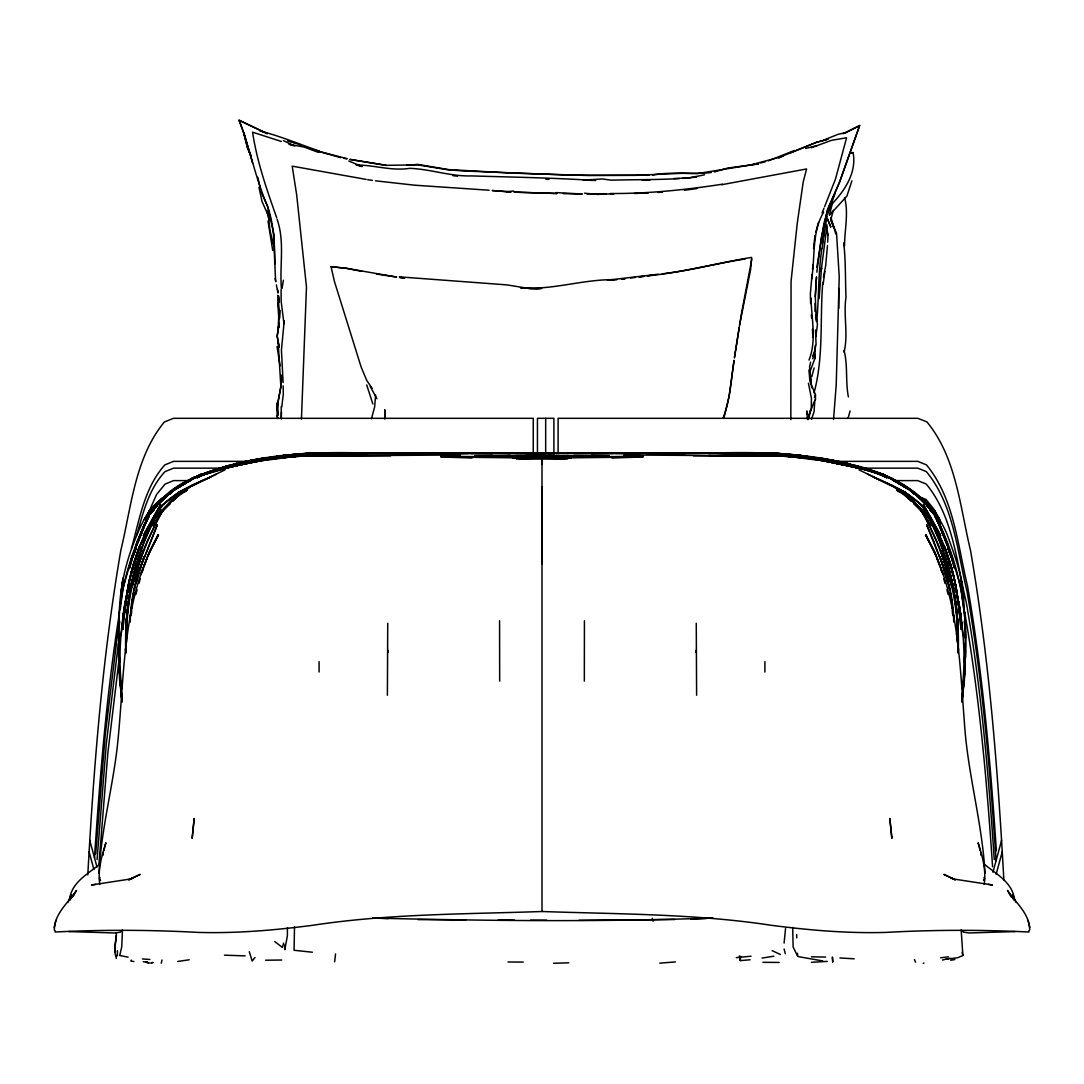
<?xml version="1.0" encoding="UTF-8"?>
<svg xmlns="http://www.w3.org/2000/svg" width="1084" height="1084" viewBox="0 0 1084 1084"><rect width="100%" height="100%" fill="white"/><g stroke="black" fill="none" stroke-linecap="round" stroke-linejoin="round"><path stroke-width="1.5" d="M542 487.204L542 563.924M471.974 457.976L440.863 456.987L542 458.139L542 911.509C465.415 914.178 388.343 913.704 312.273 925.357C274.306 930.235 236.027 933.554 197.722 932.389C150.229 929.828 102.573 929.598 55.149 932.01L54.972 930.519M792.702 927.416L793.109 946.969L797.689 956.291L797.499 953.256M121.95 701.985L118.847 661.47L118.942 617.853M794.03 456.933L785.886 456.066C816.659 458.898 847.783 462.448 877.051 472.814C858.243 465.659 838.582 460.89 818.474 459.508C863.65 466.757 918.012 478.41 939.421 523.87C959.665 566.824 968.5 614.181 965.153 661.47M118.617 638.205C117.031 594.615 131.029 552.013 149.877 513.22C176.421 476.323 223.263 466.283 265.526 459.508C245.418 460.89 225.757 465.659 206.949 472.814L230.675 465.51L265.526 459.508M764.898 672.026L764.925 661.606M965.383 626.972L965.41 638.219L964.909 614.804M117.397 955.803L117.424 950.736M965.356 657.256L965.316 643.598M965.356 657.256L965.397 649.953M126.421 621.173L130.717 586.363L139.375 554.845C128.495 586.444 124.674 620.034 125.758 653.327M287.436 927.606L287.368 935.831L284.835 949.679L284.658 944.923M822.783 282.341C819.789 319.116 823.84 357.07 813.989 392.95M294.509 926.712L294.076 950.275L312.395 952.226M387.733 623.273L387.394 695.237M584.425 620.793L584.33 681.145M118.644 657.256L118.684 643.598M126.449 642.568L127.14 622.27L126.516 637.541M499.67 681.145L499.575 620.793M806.753 414.224L806.808 410.944L807.444 419.508M811.239 410.416L811.428 398.275L808.434 383.275M964.99 659.763L964.218 678.665M984.99 873.148C982.239 822.011 967.24 772.174 964.299 720.955C959.299 658.083 958.202 590.943 925.465 535.008L934.828 552.298L939.909 565.902L936.861 558.26M696.267 623.273L696.606 695.237M814.951 311.447L815.1 303.303M958.242 653.327C959.326 620.034 955.505 586.444 944.625 554.845L953.283 586.363L957.579 621.173M965.302 646.904L965.329 634.357M965.37 656.782L964.394 680.278L962.009 700.142M833.352 210.364L830.791 219.578L836.536 233.195L839.233 276.745L836.211 384.915L833.528 419.44M811.035 298.114C811.415 318.52 816.808 340.661 809.016 360.051M958.026 652.433L957.7 626.606M130.283 622.081C130.324 599.615 135.947 577.636 143.955 556.783L136.665 582M279.713 310.39L279.455 318.506L279.74 310.363M118.901 625.753L119.335 612.338L119.159 622.081C118.779 594.425 124.118 566.905 134.416 541.255C140.432 525.347 147.925 508.992 161.922 498.545L144.362 519.426L149.524 510.686L161.936 498.545M815.276 345.444L814.802 358.696L809.707 372.354M278.791 327.531L278.452 299.13M965.112 658.544L964.259 674.939M790.832 419.63L791.063 281.339L797.228 223.426L803.244 181.773L806.591 168.955L721.619 184.727M126.3 626.606L125.974 652.433M281.163 418.654L281.433 411.974M816.455 277.125L815.331 296.799L816.225 321.067M965.194 661.497L962.05 701.985M122.506 626.769L123.142 613.273L122.384 626.105L125.337 601.173C120.554 630.021 117.993 659.519 121.923 688.638M125.785 634.045L126.543 618.788L125.92 630.671M827.499 245.472L825.669 265.729L823.434 277.341M827.661 242.098L828 235.336L826.591 226.597M118.671 634.357L118.698 646.904M87.79 874.937C93.793 766.252 102.357 657.446 120.893 550.089C131.367 506.77 135.012 457.597 164.348 421.988L173.44 418.316L533.26 418.316L533.26 453.613M94.552 858.04L94.958 850.791C100.297 772.147 106.788 693.475 119.023 615.577M1029.664 930.072C1029.773 915.411 1018.133 904.368 1009.489 893.772L1014.434 900.059L1007.47 890.411L1011.521 897.091M120.27 609.547L122.939 588.775M965.261 648.435L964.218 662.405M129.226 595.265L126.476 621.647L127.356 609.845L126.489 620.847L127.316 612.514M126.476 621.647C129.375 582.514 139.497 542.501 160.73 509.29L149.05 526.892L142.261 541.458L153.562 518.355C135.866 548.084 126.462 582.393 124.132 616.85L128.346 585.157L127.749 587.948C131.923 566.011 138.738 544.317 150.066 524.981M277.911 331.812L278.805 317.327L278.06 302.856M301.447 419.142L306.474 286.935L296.677 194.917L292.219 166.15L366.175 179.416M99.498 878.907L100.46 880.384L99.498 878.907L99.931 877.362M816.509 277.138L815.222 296.786M816.835 272.219L821.198 238.304L827.607 209.239L839.612 182.126L859.693 125.595L843.04 133.684M814.87 399.996L814.057 411.663L811.523 419.237M964.706 673.516L962.036 701.958M95.704 853.894L105.202 735.182L117.926 630.766M97.072 859.612L106.395 742.974L118.373 643.611M98.888 865.059L107.885 752.689L119.159 658.828M131.476 613.91L131.733 610.834M821.916 248.48C818.149 272.531 819.016 297.233 816.767 321.176M375.606 395.186L374.644 406.866L371.46 418.776M844.517 246.095C844.531 229.93 848.799 213.182 844.571 197.627M812.079 274.306L810.358 293.805L810.615 303.547M127.113 622.406C129.064 581.905 143.901 542.718 164.402 508.247L153.074 526.106C160.337 510.835 172.776 498.748 187.193 490.198L184.402 492.068M812.526 269.482L812.959 264.659M962.077 688.638C966.007 659.519 963.446 630.021 958.663 601.173L960.763 615.644M984.204 884.395C986.332 870.289 982.416 856.116 978.107 842.783L980.248 850.818M127.655 609.181L130.717 586.363L136.476 563.49L130.148 590.021L135.771 566.58L144.308 541.702L154.145 518.653L174.551 497.827L192.966 484.846L210.797 476.919C188.033 486.851 161.814 497.651 151.069 521.973L163.034 504.534L179.199 492.014L192.966 484.846L171.8 500.063L154.145 518.653L149.05 526.892L153.562 518.355M784.098 943.08L785.548 928.527M120.974 635.63L125.785 599.357L122.655 619.33M962.849 691.944L962.118 698.597M963.202 688.625L963.879 681.985M147.139 558.26L144.118 565.889L149.172 552.298L158.535 535.008C122.912 596.186 124.755 669.587 118.183 737.892C114.064 783.271 101.164 827.634 99.01 873.148M813.556 248.575L814.965 235.445M819.084 298.642L821.536 267.87L821.116 271.027L827.078 224.849M750.128 959.774L740.236 960.614L740.711 956.237M119.199 626.064L119.741 621.362M284.252 320.607L281.433 350.037L283.114 382.544M963.093 687.351L963.757 681.457M127.519 608.395L128.359 601.173M962.28 694.532L962.592 691.863M984.502 878.907L983.54 880.384L984.516 879.07L984.069 877.362M122.465 930.004L121.747 946.779L119.728 955.532L128.102 957.131M334.631 961.833L335.552 953.947M822.214 248.128L823.935 233.602M281.759 407.015L283.317 394.061L283.168 385.836M122.641 580.455L121.069 593.26L123.115 577.894M133.522 596.295L133.915 593.07M128.481 585.685L123.915 615.455L123.034 629.248L123.915 615.455L128.346 585.157M734.085 360.294C730.955 379.739 730.453 399.942 722.906 418.37M734.478 357.192L741.415 313.913L751.808 259.076M125.825 600.292L123.874 615.4L129.416 579.94L137.37 552.962L130.934 573.057M125.446 649.939L125.907 646.349M102.953 855.384L103.332 852.417M815.805 336.799L817.458 324.428L815.574 314.685M123.237 615.644L124.917 603.07M125.134 606.62L126.963 593.138L125.839 600.59M734.004 361.053L729.125 395.958L723.882 418.221M734.424 358.005L739.193 327.612M823.135 284.306L824.883 271.447M116.435 933.134L114.701 951.766L115.785 956.196M116.476 935.343L114.769 946.82L115.405 951.766M822.295 243.561L827.241 215.892M816.848 267.274L823.908 223.738L827.837 209.375L839.544 182.058L859.626 125.5L845.994 132.641M128.454 587.352L124.552 608.192L128.115 588.219M739.613 324.821L750.629 269.55L751.632 257.409C721.727 262.125 692.459 270.485 662.283 273.818M282.03 288.371L283.371 280.309M132.79 598.07L130.473 616.118L132.695 598.246M133.305 595.035L133.806 592L133.251 595.143M126.205 598.639L133.278 564.683L140.554 546.702M127.56 590.319L127.98 587.989M695.779 652.419L695.793 650.332M125.202 604.289L128.468 585.78M811.645 279.13C815.29 256.718 811.55 232.789 823.637 212.152M844.097 352.151C848.447 333.98 843.257 315.498 845.994 297.07C845.208 279.062 845.832 260.688 843.691 242.952M126.259 597.853L128.373 586.878M810.615 362.137L809.599 366.866L811.659 387.815M54.336 930.072C54.227 915.411 65.867 904.368 74.511 893.772L69.566 900.059L76.53 890.411L72.479 897.091M54.2 927.579L55.907 920.357M812.783 358.763L816.062 344.509L815.52 329.997M161.245 963.229L162.017 960.018M808.407 419.508L810.724 410.077M129.267 567.948L131.963 557.149L135.839 547.23M132.37 586.742L136.923 568.721L143.332 550.496L135.053 576.295L141.394 556.255M129.104 568.368L131.963 557.149L136.069 548.07M134.646 579.886L135.866 575.103M136.679 571.905L138.305 565.509M131.408 548.518C139.47 519.846 144.24 487.746 164.876 464.887L173.575 461.364L247.87 461.364M123.224 587.433L131.963 557.149L136.056 548.287M136.774 535.103C142.952 512.867 148.847 488.992 164.971 471.648L173.589 468.152L220.879 468.152M133.129 583.571L136.923 568.721L147.492 541.417L160.852 512.867L170.445 503.586M829.355 215.215L832.39 203.345M103.752 850.818L105.893 842.783C101.584 856.116 97.668 870.289 99.796 884.395M815.832 232.179L818.447 222.383M811.781 376.636L814.111 367.937M992.944 872.227L1001.616 840.236M996.142 874.287L1002.266 851.699M848.027 418.465L850.1 410.944M131.286 574.683L138.427 548.992L139.308 546.864L133.007 566.417L138.427 548.992L144.673 537.474M807.905 419.386L810.629 409.779M135.785 594.56L137.153 589.764M138.969 583.382L140.337 578.599M142.153 572.203L143.522 567.42L140.785 574.832L149.172 552.298L158.156 534.71L148.345 555.211M283.642 943.094L282.396 947.47L274.78 941.549M834.87 193.995L827.58 214.266M136.855 545.509L141.99 530.482L148.982 516.39M137.953 542.583L145.852 521.323L147.722 518.545M130.568 564.588L129.24 568.666L131.692 561.173M814.463 397.584L815.453 394.59L809.951 381.487L808.921 369.929M133.576 555.414L135.121 550.726M851.916 180.838L846.861 196.15L829.883 214.713L831.442 212.369M146.177 517.881L156.638 494.399L165.12 484.047L173.63 480.605L190.513 480.605M134.673 552.691L136.245 548.179M814.328 401.473L809.084 414.698M136.313 546.011L143.928 527.068M812.702 356.108L813.867 353.113M550.279 453.64L387.625 453.126L436.811 453.844M134.131 553.707L131.178 561.187L133.007 556.715M145.852 521.323L138.684 539.398L142.695 530.333M142.302 530.482L138.942 538.789L146.652 520.903L142.858 529.1M142.98 540.713L147.153 531.878M822.065 212.925L823.976 208.236M139.89 537.312L141.76 532.786M143.007 529.778L144.877 525.266M146.123 522.258L149.877 513.22L157.546 504.643L172.275 491.066L193.508 477.637L225.364 468.031L264.035 459.968L293.33 456.296L348.953 453.112L340.566 453.627M824.612 206.678L835.493 179.036L846.577 137.776L831.604 140.31L811.211 147.749M145.297 523.978L146.652 520.903M67.804 902.471L71.503 894.964L69.403 899.734C71.625 882.119 87.79 874.083 100.08 863.934M145.297 519.222L149.524 510.686L145.161 519.453M131.272 960.085L130.798 961.02L133.915 961.522M157.099 505.361C173.169 482.258 203.196 473.22 228.954 465.456L206.61 472.8C258.087 453.478 314.048 451.445 368.438 453.085L370.322 453.126L338.804 452.719M156.245 506.946L158.616 502.461L171.204 492.353M157.085 505.334L158.616 502.461L165.296 497.583M154.985 517.434L156.557 514.534M158.129 511.648L161.259 505.876L179.199 492.014L224.984 469.873M147.438 519.507L148.982 516.716M151.665 522.244L161.259 505.876M121.584 930.695L120.649 932.104L114.958 932.958L68.807 931.576M152.397 511.634L154.28 508.87M156.15 506.106L158.02 503.328L150.54 513.924M155.988 507.177L159.971 501.607L157.139 505.293M152.6 511.716L154.375 509.25M156.137 506.77L158.792 503.057L156.042 506.689M158.616 502.461L147.993 516.716C165.364 487.163 198.684 472.976 230.675 465.51M154.213 509.101L151.462 512.718L154.321 508.992M160.269 500.727L162.315 498.071L150.581 511.472L158.86 501.025L144.362 519.426M69.566 900.059L72.601 896.211M254.97 957.524L252.165 961.074L249.279 951.657M169.565 494.304C177.058 486.594 186.76 480.74 196.611 476.716L193.508 477.678L173.725 490.334M832.309 203.643C845.181 190.079 856.834 172.112 853.081 152.614L849.761 152.966L853.081 152.614M170.066 493.762L171.814 491.919L169.402 494.263M149.877 513.22L156.774 506.323M159.077 504.033L172.275 491.066M172.844 501.269L177.641 496.621M173.955 490.564L177.505 487.299L189.7 480.903L180.73 485.158M172.004 491.811L175.527 488.667L200.947 474.128L188.115 481.675L192.545 479.169M175.527 488.667L171.909 491.838C199.402 468.898 236.285 465.266 270.146 458.491C290.824 456.134 311.569 454.399 332.382 453.817L287.152 457.001M182.668 484.887L189.7 480.903L185.337 482.936M179.714 487.123L193.508 477.637L236.095 465.632L265.81 459.575L298.628 455.619L324.712 454.182L306.46 455.781M183.846 484.304L193.508 477.678L196.76 476.797M169.429 493.694L173.44 491.025M176.123 489.236L193.508 477.637L171.557 491.12M184.144 483.898L193.508 477.678L183.575 483.938M176.475 488.41L180.73 485.727M195.418 477.488C227.532 463.789 263.426 459.277 298.127 456.039L289.97 456.933M130.053 879.422L132.98 877.904L128.698 879.991M923.202 963.405L923.934 963.039M177.505 487.299L184.958 483.613M202.871 474.778L197.031 477.502L205.784 473.41L228.981 466.635L202.871 474.778L196.909 477.732L205.648 473.938M191.746 486.066L216.448 474.087M129.931 879.409L140.134 874.395L129.064 879.531M221.163 469.169L225.689 466.974L217.125 469.86L238.683 462.8L264.388 458.004L238.683 462.8L227.139 466.513M221.299 469.182L225.851 467.001L217.423 469.86L222.112 468.478M779.057 157.912L783.271 155.92M196.936 477.556C228.358 463.776 263.155 459.291 297.097 456.201M221.231 469.06L225.689 466.974L221.366 469.074M226.651 467.502L221.841 468.844L225.851 467.001M789.057 153.481L816.482 142.343L827.051 139.538M961.183 929.896L962.863 955.519L957.877 957.687L945.858 959.259M794.436 150.473L768.366 160.839M788.935 153.345L816.428 142.343L828.461 139.023M823.583 140.161L838.067 134.308L845.926 132.56M778.515 157.641L788.745 153.535M150.771 963.039L152.465 962.429M237.125 464.345C263.1 457.204 290.227 454.372 317.07 453.085L285.905 455.443L317.07 453.085M225.16 467.543C269.157 454.372 315.81 452.502 361.487 453.085M221.841 468.844L226.461 467.461M232.653 465.619C259.469 457.218 287.802 455.456 315.688 453.559L279.686 456.459L302.463 454.413L285.187 455.849L298.141 454.63L259.455 460.036M714.315 171.977L727.635 168.074L758.461 163.941M214.917 470.7L210.31 472.055L215.174 470.686M227.477 466.54L240.404 462.868L279.509 456.96L254.279 460.673L275.593 458.451M241.922 462.854L276.569 456.689L249.076 461.215L237.857 464.358L249.09 461.228L276.555 456.621L249.09 461.228L231.922 465.442M779.572 157.234L750.02 165.107M949.882 958.175L942.47 960.045M760.616 162.952L765.277 161.76M236.691 464.304L249.09 461.228M805.615 148.467L817.106 145.649M151.475 962.971L153.156 962.592M241.786 463.518L249.835 461.798M257.87 460.063L274.144 457.367M253.046 461.364L256.258 460.7M265.81 459.575L225.364 468.031L257.68 461.269L249.347 462.597L225.675 468.031L249.347 462.597L263.859 460.537M704.532 174.822L689.194 177.857L673.814 178.548M950.749 960.234L954.814 959.557M242.423 463.491L267.138 459.535M762.079 958.08L773.868 956.196M95.785 884.327L91.503 884.991L131.069 878.907M177.654 961.481L189.226 959.787M267.084 460.09L288.195 457.367M758.353 163.752L697.378 173.575L681.944 173.305L635.319 175.323L572.975 175.229L463.857 170.987L448.451 169.849L417.638 164.863L386.636 165.324L350.037 159.375M647.256 275.892C680.291 272.694 712.676 264.022 745.209 258.968M684.356 190.256L696.836 188.589M258.019 459.548L250.499 460.564L258.791 459.453M277.423 456.933L302.029 453.654L414.21 453.654M262.111 459.006L265.445 458.573M277.057 457.014L280.39 456.567M261.19 459.128L264.523 458.681M269.523 458.031L272.856 457.583M607.69 280.133L658.273 274.211M639.696 276.867L644.262 276.284M647.297 275.892L650.346 275.499M622.135 279.089L625.482 278.656M638.882 276.962L643.91 276.325M652.514 175.039C671.944 171.34 691.741 174.741 711.294 172.505M612.27 280.309L616.85 279.726M940.573 957.795L948.31 956.833M621.43 279.157L624.465 278.778M630.563 278.019L635.143 277.463M298.249 456.052L290.349 456.906M270.431 459.006L275.322 458.478M280.2 457.963L286.718 457.272M280.512 457.936L287.07 457.245M722.459 184.199C685.454 189.89 648.015 193.751 610.36 193.508M607.365 280.214L612.772 279.672C581.756 279.577 551.349 290.485 520.51 287.761L537.136 288.967L541.648 288.398L529.995 288.629L506.946 284.889L399.359 276.867M736.28 957.646L751.049 956.196M300.404 455.89L311.962 454.941L301.23 455.754M682.635 178.359L696.619 177.085M406.663 165.337L417.584 164.375L448.424 169.578L509.033 172.939M583.26 180.107L602.176 178.968L611.376 180.161C634.14 179.551 656.741 179.903 679.519 178.562M293.168 456.933L299.807 456.364M506.404 191.665L511.16 191.922L492.204 190.527L506.404 191.665L513.694 191.055M310.986 453.058L283.032 455.416L310.986 453.058L374.82 453.085M388.167 918.582L372.489 918.053C485.93 920.858 599.574 922.05 712.987 917.999M287.03 455.863L290.349 455.605M315.241 453.64L366.609 452.909M659.777 963.134L675.373 961.928M288.317 455.795L298.398 455.036M301.745 454.779L313.791 454.006L303.859 454.724M287.87 455.619L291.122 455.375M299.225 454.779L302.477 454.535M313.832 453.695L325.2 452.855L538.518 453.207M1015.193 931.576L969.042 932.958L963.351 932.104L962.416 930.695M288.954 455.795L297.233 455.199M657.717 192.464L662.419 192.139M499.9 456.892L504.9 456.581M516.567 455.822L519.886 455.619M305.336 455.781L312.043 455.375M322.111 454.752L337.219 453.83M499.805 456.689L504.724 456.391M514.548 455.808L517.813 455.605L477.014 456.933M811.428 962.321L827.227 961.386M316.894 454.697L374.305 453.126L311.528 454.752L337.029 453.668M315.39 454.779L348.953 453.112M516.458 459.06L567.542 459.06M690.63 919.273L706.402 918.527M642.243 180.323L649.993 179.971M224.496 955.18L245.106 955.871M648.313 192.966L634.208 193.494M306.786 454.399L315.146 454.061M325.186 453.668L362.883 453.071M315.132 453.911L306.758 454.237L315.105 453.952M321.812 453.654L464.548 453.315L452.475 453.248M323.438 453.654L370.498 453.071M440.646 455.808L460.375 454.968L303.859 455.998L390.579 455.822M612.026 457.976L643.137 456.987L518.802 458.424L559.114 458.058M480.388 456.269L527.949 455.578L508.803 455.822M553.545 963.256L568.748 962.822M606.01 194.158L587.013 194.036L613.842 193.995M715.562 453.085L713.679 453.126L758.8 452.855L770.168 453.695M759.532 453.248L742.784 452.949L768.312 453.559L808.298 456.757L842.078 462.854L851.346 465.619M613.571 456.892L643.002 456.323L593.287 456.743L596.972 456.798L566.187 455.605L569.452 455.808M693.421 455.822L780.141 455.998L623.625 454.968L643.354 455.808M365.579 453.085L324.468 453.248L341.216 452.949L339.726 452.922M475.022 453.275L430.375 453.789M671.877 453.518L696.375 453.126L647.189 453.844M265.607 960.221L281.664 960.018M709.18 453.085C765.616 451.527 823.894 452.638 877.39 472.8L855.046 465.456C894.408 474.223 934.083 498.112 948.283 537.623C954.76 555.672 961.671 573.937 962.931 593.26L960.885 577.894L963.622 597.027L965.099 625.753M613.178 453.464L591.593 453.654M648.327 453.844L684.871 453.437L508.491 453.315M726.985 453.085L773.014 453.058L800.968 455.416L773.014 453.058M669.79 453.654C728.827 454.047 789.274 448.424 846.875 464.345M645.725 453.234L573.87 453.654M615.739 453.464L645.468 453.248M718.421 453.085L740.453 452.949M722.513 453.085L744.274 452.922M674.695 919.517L578.897 920.302M619.452 453.315L646.186 453.18M627.487 453.342L659.424 453.166L644.275 453.22M709.979 453.071L758.8 452.855L768.759 453.64M626.755 453.193L680.034 453.004M721.117 453.071L762.188 453.654M576.81 455.822L609.1 455.7L556.051 455.578L575.197 455.822M571.363 458.031L512.637 458.031M465.741 919.923L417.963 919.611M578.124 453.22L675.725 453.112M717.391 452.909L758.8 452.855M549.696 453.383L553.463 453.383M567.908 453.329L745.453 452.99L714.857 453.085M529.127 453.654L535.997 453.64M520.347 455.592L521.052 455.592M527.014 455.578L556.986 455.578M537.84 455.592L546.16 455.592L508.193 455.605L487.028 456.798L490.713 456.743L440.998 456.323L470.429 456.892M713.502 453.071L760.561 453.654M340.119 453.071L432.286 453.112M441.229 453.139L505.876 453.22M475.605 453.207L609.777 453.207M609.818 453.139L743.881 453.071M536.295 455.592L546.959 455.565M836.726 461.364L917.769 461.364L926.468 464.887C954.15 498.477 957.579 544.873 967.47 585.739C982.754 673.367 990.424 762.093 996.386 850.791M862.037 468.152L917.755 468.152L926.386 471.648C953.798 504.927 957.199 550.875 966.996 591.349C982.145 678.15 989.746 766.049 995.64 853.894L996.033 860.845M894.083 480.605L917.714 480.605L926.237 484.047C953.175 516.743 956.508 561.891 966.129 601.661C981.02 686.944 988.486 773.299 994.272 859.612M530.55 920.167L546.593 920.167M510.13 453.654L438.275 453.234M547.962 453.64L554.872 453.654M562.948 455.592L563.653 455.592M550.848 455.605L606.986 456.933M524.886 458.058L565.198 458.424L542 458.207L542 464.521M510.591 173.061L588.639 175.513L649.424 175.215M525.604 453.369L530.537 453.383M708.651 455.348L749.058 455.47L723.678 455.402M507.19 455.822L474.9 455.7L603.612 456.269M456.513 453.342L424.576 453.166L448.668 453.315M508.003 961.996L523.206 962.077M498.22 920.045L514.453 920.14M762.946 962.321L779.111 962.443M438.532 453.248L468.261 453.464M492.407 453.654L470.822 453.464M343.547 452.949L357.015 453.085M399.129 453.437L435.673 453.844L406.5 453.437M811.388 956.82L825.615 957.064M563.314 193.63L582.271 193.995L556.187 192.613M743.434 453.627L735.047 453.112C761.361 454.264 787.702 455.09 813.854 458.491C858.027 466.147 911.197 474.521 936.007 516.716L921.685 498.071L923.731 500.727M545.957 179.28L549.046 179.375M768.895 453.952L777.242 454.237M587.934 180.201L595.712 180.5M766.93 453.085L798.095 455.443L766.93 453.085L781.971 453.654L806.943 457.014M768.868 453.911L782.255 454.779M746.971 453.668L772.472 454.752L709.695 453.126L767.106 454.697M735.047 453.112L768.61 454.779M777.214 454.399L770.209 454.006L780.141 454.724M579.276 456.391L584.195 456.689M839.924 957.958L854.206 958.812M746.781 453.83L761.889 454.752M771.957 455.375L778.664 455.781M564.114 455.619L567.433 455.822M579.1 456.581L584.1 456.892M142.424 958.947L149.836 959.476M781.523 454.535L784.775 454.779M792.878 455.375L796.13 455.619M786.767 455.199L795.046 455.795M808.298 456.757L798.366 456.039L833.501 460.564L845.317 462.8L856.861 466.513M785.602 455.036L795.683 455.795M793.651 455.605L796.97 455.863M777.54 455.781L751.619 453.817L796.848 457.001M784.193 456.364L790.832 456.933M795.805 457.367L816.916 460.09M782.77 455.754L772.038 454.941L783.596 455.89M584.561 193.209L598.734 194.524M786.903 456.201C820.818 459.277 855.561 463.789 886.983 477.488L881.129 474.778L855.019 466.635L878.216 473.41L887.064 477.556M489.101 190.228L414.454 185.174L375.511 180.825M793.651 456.906L785.751 456.052M796.93 457.245L803.488 457.936M808.407 458.451L829.721 460.673L804.491 456.96L843.596 462.868L856.523 466.54M372.205 388.411L366.893 380.755L361.094 366.907L334.428 281.461L331.067 266.678L346.717 268.344L361.839 271.325M797.282 457.272L803.8 457.963M808.678 458.478L813.569 459.006M331.067 266.678L346.555 268.358L396.554 277.03M592.189 180.35C552.027 177.79 511.689 177.126 471.418 175.906C450.565 176.597 430.633 169.077 409.738 168.332C391.541 171.231 374.061 164.904 356.08 165.012L362.192 166.57L348.818 161.015M818.19 459.575L785.372 455.619L759.288 454.182C792.621 455.727 825.981 459.535 858.325 468.031L818.19 459.575C849.463 466.96 884.395 469.453 910.275 490.334M452.895 175.649L457.543 176.218M988.215 884.327L992.497 884.991L952.931 878.907M143.237 961.684L147.722 962.253M399.589 277.423L404.156 278.005M396.432 277.003L376.446 274.076M399.779 277.436L404.793 278.073M811.144 457.583L814.477 458.031M819.477 458.681L822.81 459.128M809.856 457.367L821.889 459.006M825.209 459.453L833.501 460.564L819.612 458.004L845.317 462.8L866.78 469.833L858.311 466.974L862.701 469.182M542 911.509C618.585 914.178 695.657 913.704 771.727 925.357C809.694 930.235 847.973 933.554 886.278 932.389C933.771 929.76 981.426 929.693 1028.851 932.01L1029.028 930.519M820.141 460.537L834.653 462.597L858.636 468.031L826.32 461.269C856.672 468.586 891.251 471.472 914.598 494.263M367.72 179.7L372.395 180.378M816.862 459.535L841.577 463.491L882.837 474.128L910.546 490.158L883.054 474.128L895.885 481.675L891.454 479.169M822.688 960.939L798.773 956.711M146.706 962.416L148.643 962.741M818.474 459.508L853.325 465.51L882.837 474.128L888.582 477.488M289.862 144.47L304.021 147.017L318.615 152.478M825.954 459.575L842.078 462.854M343.75 158.264L346.826 158.847M349.902 159.429L386.5 165.473M824.545 460.036L785.859 454.63L843.596 462.868L858.84 467.543M827.742 460.7L830.954 461.364M819.694 458.681L826.13 460.063M834.165 461.798L842.214 463.518M347.002 158.657L315.579 150.5L340.674 157.681M852.078 465.442L834.924 461.215L807.444 456.621L847.309 464.304M259.903 131.001C280.173 136.001 299.387 144.28 319.157 150.961M887.24 476.797L890.492 477.678L912.443 491.12M857.349 467.502L862.159 468.844L858.149 467.001L866.577 469.86L861.888 468.478M296.772 143.359L287.802 140.757L301.013 145.012M868.826 470.686L873.569 472.041L869.083 470.7M857.539 467.461L862.173 468.844M145.947 962.091L149.307 963.107M281.406 141.489L252.586 132.194C256.922 161.611 266.949 190.025 276.799 218.033M288.805 144.104L293.249 145.662M919.069 496.689L926.048 499.521L934.327 509.643L940.98 523.342M954.936 879.531L943.866 874.395L954.069 879.409M267.26 133.603L239.036 120.31C250.011 148.359 255.431 178.372 267.409 205.919C276.284 230.418 273.751 256.366 275.756 281.745L275.119 278.561M267.179 133.644L239.063 120.161L244.293 134.145L252.626 163.101M878.352 473.938L887.051 477.8L881.129 474.778M910.045 490.564L906.495 487.299L894.314 481.011L903.27 485.158M859.016 469.873L904.801 492.014L922.741 505.876L937.145 530.293L950.722 564.683L956.251 587.948L959.868 616.85C957.172 585.008 950.234 552.813 933.934 524.981M862.769 469.06L858.311 466.974L862.634 469.074M898.663 482.936L894.273 480.903L901.332 484.887M772.093 950.614L780.358 954.489M283.398 140.595L294.78 146.028M858.311 466.974L862.837 469.169M867.552 474.087L892.254 486.066M955.302 879.991L951.02 877.904L953.947 879.422M899.043 483.613L906.495 487.299M937.877 522.258C929.3 500.673 907.105 486.933 887.389 476.716L900.425 483.938M903.27 485.727L907.525 488.41M899.856 483.898L890.492 477.678L900.154 484.304M907.877 489.236L890.492 477.637L904.286 487.123M910.56 491.025L914.571 493.694L924.923 504.033M957.551 642.568C958.635 595.224 944.15 548.355 919.598 508.247L930.926 526.106C923.663 510.835 911.224 498.748 896.807 490.198L899.598 492.068M918.704 497.583L925.384 502.461L926.915 505.334M932.335 522.244C922.267 497.461 896.102 486.879 873.203 476.919L904.801 492.014L920.966 504.534L932.931 521.973L930.438 518.355L941.739 541.458L930.438 518.355M983.92 863.934C996.21 874.083 1012.375 882.119 1014.597 899.734L1012.497 894.964L1016.196 902.471M912.796 492.353L925.384 502.461L927.755 506.946M925.14 501.025L922.077 498.545L933.419 511.472L925.14 501.025L934.476 510.686L939.638 519.426L925.14 501.025L934.476 510.686L939.638 519.426M908.5 488.667L911.983 491.797M911.725 491.066L914.571 493.694M906.359 496.621L911.156 501.269M913.555 503.586L923.148 512.867L936.508 541.417L947.077 568.721L950.871 583.571M927.226 506.323L934.123 513.22M913.934 493.762L912.186 491.919L914.435 494.304M1011.399 896.211L1014.434 900.059M926.861 505.293L924.029 501.607L927.958 506.689M929.679 508.992L932.511 512.691L929.787 509.101M927.863 506.77L925.208 503.057L928.012 507.177M929.625 509.25L931.4 511.716M933.459 513.924L925.98 503.328L927.85 506.106M929.72 508.87L931.603 511.634M936.278 518.545L942.01 530.482L947.145 545.509M935.018 516.39L938.148 521.323L945.316 539.398L938.148 521.323M935.018 516.716L936.562 519.507M922.741 505.876L925.871 511.648M927.443 514.534L929.015 517.434M936.847 531.878L941.02 540.713M370.24 386.473L376.907 398.722M939.327 537.474L945.573 548.992L950.993 566.417L944.692 546.864L952.714 574.683M925.384 502.461L926.901 505.361M388.207 650.332L388.221 652.419M938.839 519.453L934.476 510.686L938.703 519.222M941.305 530.333L947.579 545.713M941.698 530.482L945.058 538.789L937.348 520.903L941.142 529.1M947.944 548.287L952.037 557.149L960.776 587.433M947.931 548.07L952.037 557.149L954.896 568.368M937.348 520.903L938.703 523.978M940.072 527.068L946.047 542.583M251.203 156.448L247.464 147.912L243.751 132.817L247.572 147.885L250.648 154.998M914.449 959.57L915.574 962.213M827.444 219.049L830.832 227.125L827.526 218.711M939.123 525.266L940.993 529.778M942.24 532.786L944.11 537.312M844.07 350.43C847.945 365.24 845.385 381.622 848.393 396.92M950.993 556.715L952.822 561.187L949.869 553.707M943.446 546.702C951.793 563.599 955.37 582.108 958.161 600.59M935.655 555.211L925.844 534.71L934.828 552.298L943.216 574.832L940.478 567.42L941.847 572.203M948.161 547.23L952.037 557.149L954.733 567.948M366.704 384.915L372.855 404.007M947.755 548.179L949.327 552.691M830.791 219.578L833.786 228.236M276.962 415.443L278.005 418.492M948.879 550.726L950.424 555.414M952.308 561.173L954.76 568.666L953.432 564.588M652.216 918.338L653.164 921.224M831.035 217.681L835.778 234.008M826.631 230.621L828 235.336M943.663 578.599L945.031 583.382M946.847 589.764L948.215 594.56M89.728 840.236L97.004 867.064M89.091 851.699L93.915 869.504M273.737 245.228L270.011 230.851L268.425 215.892L262.071 201.597L258.968 187.329M266.745 210.513L269.266 220.255M947.321 571.905L940.668 550.496L948.947 576.295L942.606 556.255L947.077 568.721L951.63 586.742M948.134 575.103L949.354 579.886M784.111 949.015L785.304 953.69M277.179 219.524C284.875 241.786 279.523 265.445 281.393 288.385M947.335 582L940.045 556.783L947.43 580.238L941.44 560.97C949.083 580.428 953.514 601.159 953.717 622.081M1028.093 920.357L1029.8 927.579M962.131 952.429L962.863 955.519M257.789 177.315L261.176 192.017L267.409 205.892L274.117 235.16L274.74 264.076M955.546 587.352L959.245 605.753L963.026 635.63M277.518 289.509L278.209 292.639M961.061 588.775L963.73 609.547M964.408 611.295L965.058 614.52C979.611 697.906 986.914 782.35 992.578 866.739M276.379 284.902L277.951 292.788M958.175 600.292L960.126 615.4L955.058 582.921L950.722 564.683L946.63 552.962L953.066 573.057L956.251 587.948L955.654 585.157L960.085 615.455L960.966 629.248L958.717 604.127L955.885 588.219L961.345 619.33M955.627 586.878L958.798 604.289L955.532 585.78M268.019 221.028L272.734 250.472M955.519 585.685L957.741 597.853M279.238 347.327L277.206 336.121L279.116 323.317L277.152 336.175L279.171 347.368M956.44 590.319L954.584 579.94M280.078 365.864L277.043 346.487M739.383 955.858L740.236 960.614M950.749 595.143L950.207 592.04L950.695 595.035M951.305 598.246L953.527 616.118L951.21 598.07M278.127 414.982C275.485 401.839 282.802 388.736 281.135 375.267M278.182 414.847C275.553 401.717 282.775 388.655 281.19 375.213M956.955 593.219L957.795 598.639M958.554 649.939L956.454 633.53M278.358 295.973L279.184 302.355M115.839 955.072L116.273 958.378M980.668 852.417L981.047 855.384M121.991 700.142L119.606 680.278L118.603 649.953M273.087 239.97L273.927 246.502M810.29 377.015L811.062 383.221M950.085 593.07L950.478 596.295M952.267 610.834L952.524 613.91M121.882 698.597L121.151 691.944M956.481 608.395L954.774 595.265L957.524 621.647L956.644 609.845L957.511 620.847L956.684 612.514M956.982 612.853C952.497 576.837 943.27 539.9 923.27 509.29L934.95 526.892C924.503 509.236 908.243 495.673 891.034 484.846L912.2 500.063L929.855 518.653L939.692 541.702L948.229 566.58L953.852 590.021L947.524 563.49L953.283 586.363L956.345 609.181M121.408 691.863L121.72 694.532M964.259 621.362L964.787 626.078M278.574 295.851L279.116 300.675M120.229 681.321L120.907 687.351M121.964 701.958L118.806 661.497M832.227 957.172L832.756 962.158L832.634 957.402M283.94 323.669L281.176 301.433L281.081 289.469M119.782 662.419L118.739 648.435M119.782 678.665L119.01 659.763M120.121 681.985L120.798 688.625M960.573 614.221L961.562 624.438L960.559 613.341L961.616 626.105L960.858 613.273L961.494 626.769M811.306 314.848L811.591 318.059M278.127 342.11L280.864 386.595M277.775 295.336L278.751 308.967M385.308 417.774L384.766 409.779L384.888 419.101M119.741 674.939L118.888 658.544M812.417 329.265L812.905 337.246M1003.838 879.923C997.808 769.559 989.272 659.086 970.451 550.089C959.977 506.77 956.332 457.597 926.996 421.988L917.904 418.316L558.097 418.316L558.097 453.613M958.08 630.671L957.457 618.788L958.215 634.045M814.599 353.953L814.802 358.696M276.705 403.194L277.341 417.421M796.686 934.516L796.767 937.863M964.665 612.338L964.841 622.081M281.217 406.514L281.379 418.749M815.453 394.59L815.48 399.793M838.731 288.48L838.813 308.398M319.075 661.606L319.103 672.026M553.897 453.613L553.897 418.316L537.447 418.316L537.447 453.613M545.672 418.316L545.672 453.613M542 453.193L542 458.532M891.807 837.105L891.82 838.42L889.815 818.474L891.807 837.105M192.207 837.539L192.18 838.42L194.185 818.474L192.207 837.539M134.673 587.325L134.064 590.482L138.617 571.905L157.356 524.778L138.617 571.905L134.673 587.325M134.416 562.176L131.164 572.786L137.749 552.122L134.416 562.176M136.652 543.423L130.947 561.729L137.587 540.808L136.652 543.423L144.578 523.87L136.652 543.423M145.541 531.268L143.305 535.74L160.608 504.534L145.541 531.268M285.526 456.012L275.702 456.757L285.634 456.039M369.143 453.085L338.52 453.126L369.143 453.085M542 456.676L521.052 456.716L562.948 456.716L542 456.676M557 193.494L514.317 192.139L557 193.494M846.143 464.358L834.924 461.215L846.13 464.358M938.459 531.268L923.392 504.534L940.695 535.74L938.459 531.268M933.771 541.404L926.644 524.778L945.384 571.905L949.936 590.482L945.384 571.905L933.771 541.404M942.985 532.42L939.421 523.87L947.348 543.423L953.053 561.729L942.985 532.42M949.584 562.176L946.251 552.122L952.836 572.786L949.584 562.176M957.389 634.628L956.86 622.27L957.484 637.541L957.389 634.628"/></g></svg>
